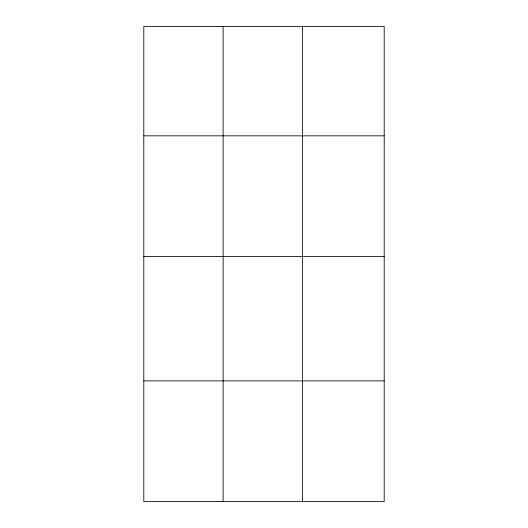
<?xml version="1.0" encoding="UTF-8"?>
<svg xmlns="http://www.w3.org/2000/svg" width="528" height="528" viewBox="0 0 528 528"><rect width="100%" height="100%" fill="white"/><g stroke="black" fill="none" stroke-linecap="round" stroke-linejoin="round"><path stroke-width="0.79" d="M384.199 256.529L384.199 26.4L143.801 26.4L143.801 501.6L384.199 501.6L384.199 256.529L143.801 256.529M143.801 135.828L384.199 135.828M143.801 380.893L384.199 380.893M302.465 26.4L302.465 501.6M223.133 26.4L223.133 501.6"/></g></svg>
